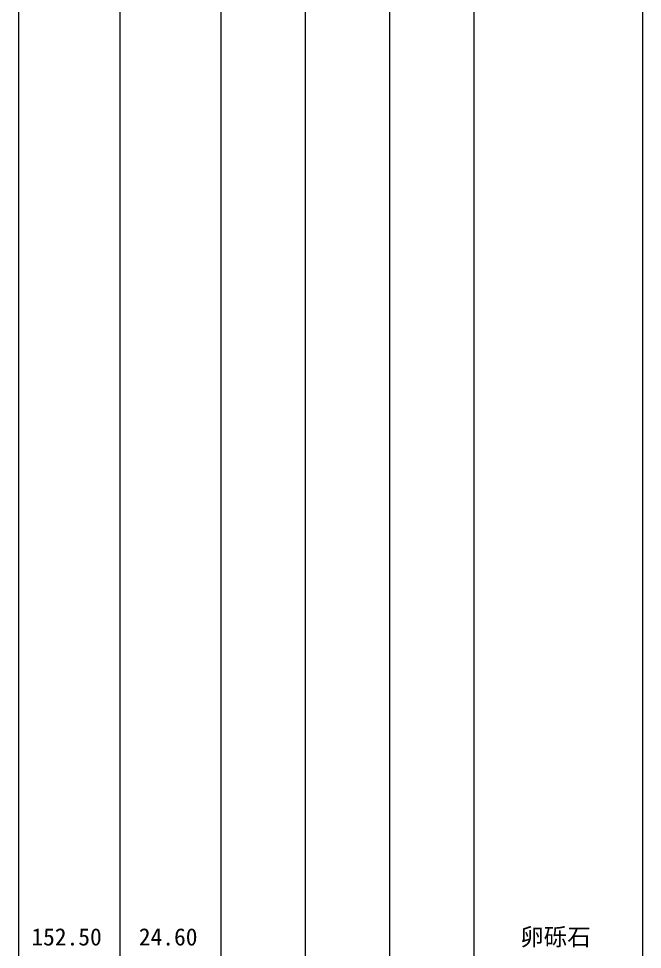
# Model space of a CAD drawing. Header units: inches. Extents: x -27 to 109, y -598 to 26.
# Drawn here: x 21.08 to 35.88, y -151.56 to -129.47 of the extents above; entities that cross this region are included whole.
import ezdxf

# ---------------------------------------------------------------- set-up
doc = ezdxf.new("R2010")
doc.units = ezdxf.units.IN
doc.header["$MEASUREMENT"] = 0
doc.layers.get('0').update_dxf_attribs({"lineweight": 0})
doc.styles.add('宋体', font='')
doc.styles.get('宋体').set_extended_font_data('宋体')

msp = doc.modelspace()

# ---------------------------------------------------------------- linework, layer by layer
at = {"linetype": 'Continuous', "lineweight": 15}
for p, q in [((21.082, 0.896), (21.082, -567.184)), ((23.482, 0.896), (23.482, -567.184)), ((25.882, 0.896), (25.882, -567.184)), ((27.882, 0.896), (27.882, -567.184)), ((29.882, 0.896), (29.882, -567.184)), ((31.882, 0.896), (31.882, -567.184)), ((35.882, 0.896), (35.882, -567.184))]:
    msp.add_line(p, q, dxfattribs=at)

# ---------------------------------------------------------------- texts
at = {"style": '宋体'}
for s, p in [('152.50', (21.384, -151.467)), ('24.60', (23.934, -151.467)), ('卵砾石', (32.984, -151.467))]:
    msp.add_text(s, height=0.4092, dxfattribs=at).set_placement(p)

doc.saveas('drawing.dxf')
